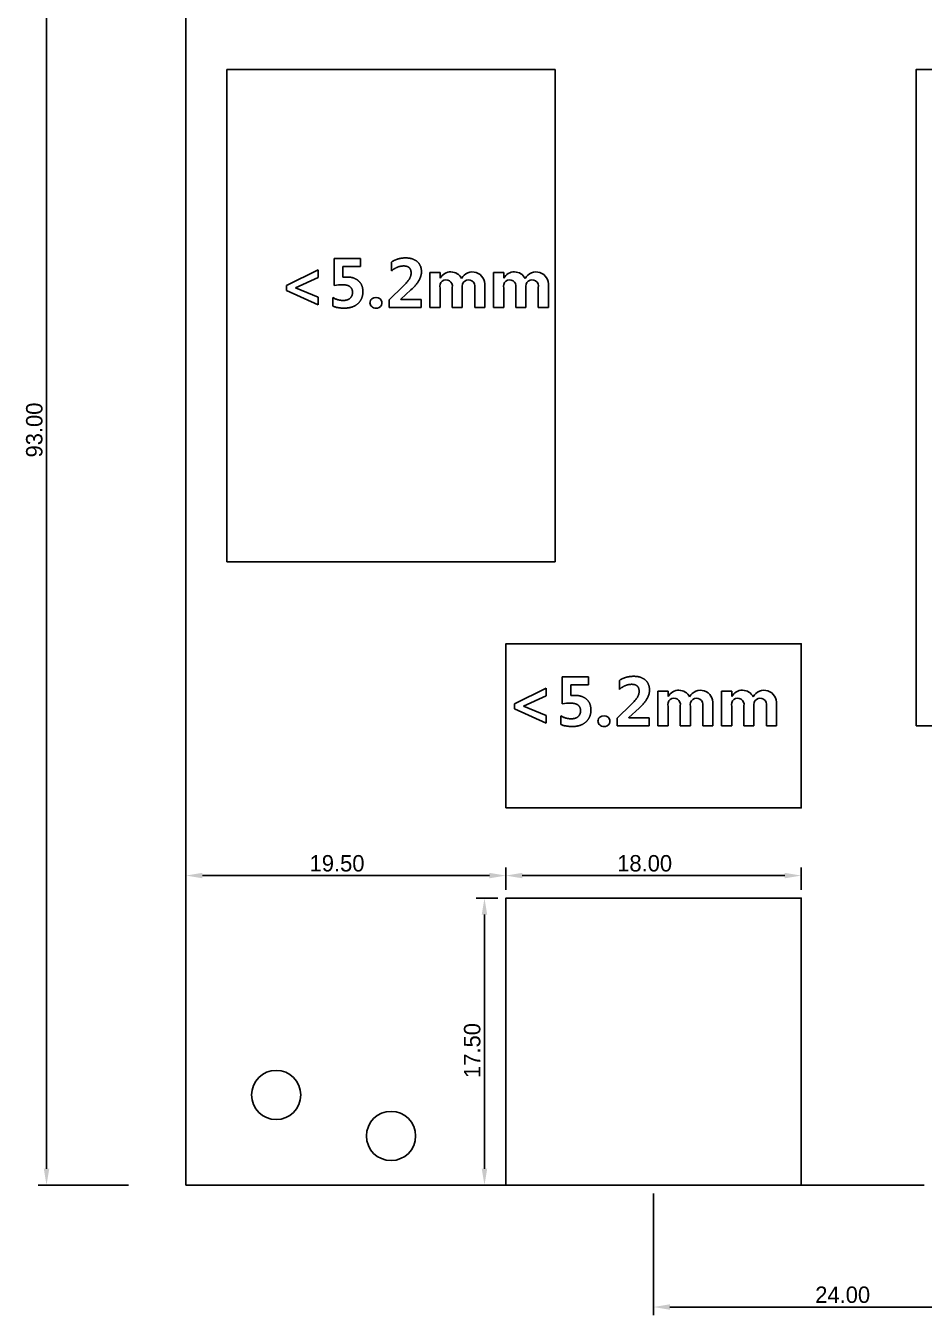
# Model space of a CAD drawing. Extents: x 157 to 316, y 0 to 233.
# Drawn here: x 175.6 to 230.4, y 19.6 to 98.2 of the extents above; entities that cross this region are included whole.
import ezdxf

# ---------------------------------------------------------------- set-up
doc = ezdxf.new("R2010")
doc.units = 0
doc.layers.get('DEFPOINTS').update_dxf_attribs({"linetype": 'CONTINUOUS'})
doc.layers.add('MAKE2D$可见线$普通线', color=7, linetype='CONTINUOUS')
doc.layers.add('MAKE2D$注解', color=7, linetype='CONTINUOUS')
doc.styles.add('默认值', font='txt')
doc.dimstyles.new('默认值', dxfattribs={"dimtxt": 1, "dimasz": 1, "dimexe": 0.5, "dimexo": 0.5, "dimgap": 0.25, "dimtad": 1, "dimtoh": 1, "dimzin": 1, "dimcen": 0.5, "dimazin": 3, "dimtfac": 1, "dimtix": 1, "dimtmove": 0, "dimatfit": 3})

# ---------------------------------------------------------------- blocks, each defined once
blk = doc.blocks.new('*D11')
at = {"layer": 'DEFPOINTS', "color": 0}
for p in [(176.894, 120.5), (176.894, 120.5), (182.394, 27.5)]:
    blk.add_point(p, dxfattribs=at)
at = {"layer": 'MAKE2D$注解', "color": 0}
for p, q in [((176.394, 120.5), (176.394, 120.5)), ((176.894, 28.5), (176.894, 119.5)), ((181.894, 27.5), (176.394, 27.5))]:
    blk.add_line(p, q, dxfattribs=at)
for points in [[(177.061, 119.5), (176.728, 119.5), (176.894, 120.5)], [(176.728, 28.5), (177.061, 28.5), (176.894, 27.5)]]:
    blk.add_solid(points, dxfattribs=at)
at = {"layer": 'MAKE2D$注解', "color": 0, "linetype": 'CONTINUOUS', "style": '默认值'}
blk.add_text('93.00', height=1, rotation=90, dxfattribs=at).set_placement((176.644, 71.857))
blk = doc.blocks.new('*D13')
at = {"layer": 'DEFPOINTS', "color": 0}
for p in [(213.894, 27.5), (213.894, 20.075), (237.894, 20.075)]:
    blk.add_point(p, dxfattribs=at)
at = {"layer": 'MAKE2D$注解', "color": 0}
for p, q in [((213.894, 27), (213.894, 19.575)), ((237.894, 20.575), (237.894, 20.575)), ((236.894, 20.075), (214.894, 20.075))]:
    blk.add_line(p, q, dxfattribs=at)
for points in [[(214.894, 20.242), (214.894, 19.909), (213.894, 20.075)], [(236.894, 19.909), (236.894, 20.242), (237.894, 20.075)]]:
    blk.add_solid(points, dxfattribs=at)
at = {"layer": 'MAKE2D$注解', "color": 0, "linetype": 'CONTINUOUS', "style": '默认值'}
blk.add_text('24.00', height=1, dxfattribs=at).set_placement((223.751, 20.325))
blk = doc.blocks.new('*D24')
at = {"layer": 'DEFPOINTS', "color": 0}
for p in [(204.894, 45), (203.589, 27.5), (204.894, 27.5)]:
    blk.add_point(p, dxfattribs=at)
at = {"layer": 'MAKE2D$注解', "color": 0}
for p, q in [((204.394, 45), (203.089, 45)), ((203.589, 44), (203.589, 28.5)), ((204.394, 27.5), (203.089, 27.5))]:
    blk.add_line(p, q, dxfattribs=at)
for points in [[(203.756, 44), (203.422, 44), (203.589, 45)], [(203.422, 28.5), (203.756, 28.5), (203.589, 27.5)]]:
    blk.add_solid(points, dxfattribs=at)
at = {"layer": 'MAKE2D$注解', "color": 0, "linetype": 'CONTINUOUS', "style": '默认值'}
blk.add_text('17.50', height=1, rotation=90, dxfattribs=at).set_placement((203.339, 34.036))
blk = doc.blocks.new('*D25')
at = {"layer": 'DEFPOINTS', "color": 0}
for p in [(222.894, 46.373), (204.894, 45), (222.894, 45)]:
    blk.add_point(p, dxfattribs=at)
at = {"layer": 'MAKE2D$注解', "color": 0}
for p, q in [((204.894, 45.5), (204.894, 46.873)), ((205.894, 46.373), (221.894, 46.373)), ((222.894, 45.5), (222.894, 46.873))]:
    blk.add_line(p, q, dxfattribs=at)
for points in [[(205.894, 46.54), (205.894, 46.207), (204.894, 46.373)], [(221.894, 46.207), (221.894, 46.54), (222.894, 46.373)]]:
    blk.add_solid(points, dxfattribs=at)
at = {"layer": 'MAKE2D$注解', "color": 0, "linetype": 'CONTINUOUS', "style": '默认值'}
blk.add_text('18.00', height=1, dxfattribs=at).set_placement((211.68, 46.623))
blk = doc.blocks.new('*D26')
at = {"layer": 'DEFPOINTS', "color": 0}
for p in [(185.394, 46.373), (185.394, 45), (204.894, 45)]:
    blk.add_point(p, dxfattribs=at)
at = {"layer": 'MAKE2D$注解', "color": 0}
for p, q in [((185.394, 45.5), (185.394, 46.873)), ((203.894, 46.373), (186.394, 46.373)), ((204.894, 45.5), (204.894, 46.873))]:
    blk.add_line(p, q, dxfattribs=at)
for points in [[(186.394, 46.54), (186.394, 46.207), (185.394, 46.373)], [(203.894, 46.207), (203.894, 46.54), (204.894, 46.373)]]:
    blk.add_solid(points, dxfattribs=at)
at = {"layer": 'MAKE2D$注解', "color": 0, "linetype": 'CONTINUOUS', "style": '默认值'}
blk.add_text('19.50', height=1, dxfattribs=at).set_placement((192.93, 46.623))

msp = doc.modelspace()

# ---------------------------------------------------------------- linework, layer by layer
at = {"layer": 'MAKE2D$可见线$普通线'}
for p, q in [((185.394, 27.5), (185.394, 213.5)), ((194.423, 83.98), (196.035, 83.98)), ((194.423, 82.342), (194.423, 83.98)), ((194.953, 83.49), (194.953, 82.852)), ((196.035, 83.49), (194.953, 83.49)), ((196.035, 83.98), (196.035, 83.49)), ((197.913, 83.224), (197.913, 83.77)), ((191.525, 82.347), (193.443, 83.291)), ((193.443, 82.821), (192.076, 82.204)), ((193.443, 83.291), (193.443, 82.821)), ((200.26, 83.122), (200.883, 83.122)), ((200.26, 81), (200.26, 83.122)), ((200.883, 83.122), (200.883, 82.786)), ((200.883, 82.786), (200.89, 82.786)), ((204.137, 83.122), (204.76, 83.122)), ((204.137, 81), (204.137, 83.122)), ((204.76, 83.122), (204.76, 82.786)), ((204.76, 82.786), (204.768, 82.786)), ((191.525, 82.041), (191.525, 82.347)), ((193.443, 81.158), (191.525, 82.041)), ((192.076, 82.204), (192.076, 82.192)), ((192.076, 82.192), (193.443, 81.628)), ((193.443, 81.628), (193.443, 81.158)), ((194.341, 81.085), (194.341, 81.612)), ((197.77, 81), (197.77, 81.461)), ((199.729, 81), (197.77, 81)), ((198.484, 81.502), (198.484, 81.49)), ((198.484, 81.49), (199.729, 81.49)), ((199.729, 81.49), (199.729, 81)), ((200.892, 81), (200.26, 81)), ((202.239, 81), (201.627, 81)), ((203.606, 81), (202.994, 81)), ((204.77, 81), (204.137, 81)), ((206.117, 81), (205.504, 81)), ((207.484, 81), (206.872, 81)), ((208.323, 58.48), (209.935, 58.48)), ((208.323, 56.842), (208.323, 58.48)), ((209.935, 58.48), (209.935, 57.99)), ((211.813, 57.724), (211.813, 58.27)), ((205.425, 56.847), (207.343, 57.791)), ((207.343, 57.791), (207.343, 57.321)), ((208.853, 57.99), (208.853, 57.352)), ((209.935, 57.99), (208.853, 57.99)), ((214.16, 57.622), (214.783, 57.622)), ((214.16, 55.5), (214.16, 57.622)), ((214.783, 57.622), (214.783, 57.286)), ((218.037, 57.622), (218.66, 57.622)), ((218.037, 55.5), (218.037, 57.622)), ((218.66, 57.622), (218.66, 57.286)), ((205.425, 56.541), (205.425, 56.847)), ((207.343, 57.321), (205.976, 56.704)), ((205.976, 56.704), (205.976, 56.692)), ((205.976, 56.692), (207.343, 56.128)), ((214.783, 57.286), (214.79, 57.286)), ((218.66, 57.286), (218.668, 57.286)), ((207.343, 55.658), (205.425, 56.541)), ((207.343, 56.128), (207.343, 55.658)), ((208.241, 55.585), (208.241, 56.112)), ((211.67, 55.5), (211.67, 55.961)), ((212.384, 56.002), (212.384, 55.99)), ((212.384, 55.99), (213.629, 55.99)), ((213.629, 55.99), (213.629, 55.5)), ((213.629, 55.5), (211.67, 55.5)), ((214.792, 55.5), (214.16, 55.5)), ((216.139, 55.5), (215.527, 55.5)), ((217.506, 55.5), (216.894, 55.5)), ((218.67, 55.5), (218.037, 55.5)), ((220.017, 55.5), (219.404, 55.5)), ((221.384, 55.5), (220.772, 55.5)), ((204.894, 27.5), (185.394, 27.5)), ((230.394, 27.5), (222.894, 27.5))]:
    msp.add_line(p, q, dxfattribs=at)
for points in [[(187.894, 65.5), (207.894, 65.5), (207.894, 95.5), (187.894, 95.5)], [(229.894, 55.5), (259.894, 55.5), (259.894, 95.5), (229.894, 95.5)], [(204.894, 50.5), (222.894, 50.5), (222.894, 60.5), (204.894, 60.5)], [(204.894, 27.5), (222.894, 27.5), (222.894, 45), (204.894, 45)]]:
    msp.add_lwpolyline(points, close=True, dxfattribs=at)
for points in [[(197.77, 81.461), (198.63, 82.296), (198.695, 82.359), (198.755, 82.421), (198.81, 82.479), (198.86, 82.535), (198.904, 82.589), (198.925, 82.614), (198.944, 82.639), (198.962, 82.664), (198.979, 82.688), (198.994, 82.711), (199.008, 82.733), (199.022, 82.755), (199.034, 82.778), (199.045, 82.8), (199.056, 82.822), (199.065, 82.845), (199.074, 82.868), (199.082, 82.891), (199.086, 82.902), (199.09, 82.914), (199.093, 82.925), (199.096, 82.937), (199.099, 82.948), (199.101, 82.96), (199.104, 82.971), (199.106, 82.983), (199.108, 82.995), (199.11, 83.006), (199.111, 83.018), (199.113, 83.03), (199.114, 83.042), (199.115, 83.053), (199.116, 83.065), (199.116, 83.077), (199.117, 83.089), (199.117, 83.101), (199.116, 83.127), (199.116, 83.14), (199.115, 83.153), (199.114, 83.165), (199.113, 83.178), (199.111, 83.19), (199.109, 83.202), (199.108, 83.213), (199.105, 83.225), (199.103, 83.236), (199.101, 83.247), (199.098, 83.258), (199.095, 83.268), (199.091, 83.279), (199.088, 83.289), (199.084, 83.299), (199.08, 83.309), (199.076, 83.318), (199.072, 83.327), (199.067, 83.337), (199.062, 83.345), (199.057, 83.354), (199.052, 83.363), (199.047, 83.371), (199.041, 83.379), (199.035, 83.387), (199.029, 83.395), (199.022, 83.402), (199.016, 83.409), (199.009, 83.416), (199.002, 83.423), (198.995, 83.43), (198.987, 83.436), (198.979, 83.442), (198.971, 83.448), (198.963, 83.454), (198.955, 83.46), (198.946, 83.465), (198.937, 83.47), (198.928, 83.475), (198.919, 83.48), (198.91, 83.484), (198.9, 83.489), (198.89, 83.493), (198.88, 83.497), (198.869, 83.5), (198.859, 83.504), (198.848, 83.507), (198.837, 83.51), (198.825, 83.513), (198.814, 83.516), (198.802, 83.518), (198.79, 83.52), (198.778, 83.522), (198.765, 83.524), (198.753, 83.525), (198.74, 83.527), (198.713, 83.529), (198.686, 83.53), (198.658, 83.531), (198.634, 83.53), (198.61, 83.529), (198.586, 83.528), (198.562, 83.526), (198.538, 83.523), (198.514, 83.52), (198.49, 83.516), (198.467, 83.511), (198.443, 83.506), (198.42, 83.501), (198.396, 83.494), (198.372, 83.488), (198.349, 83.48), (198.326, 83.472), (198.302, 83.463), (198.279, 83.454), (198.256, 83.444), (198.232, 83.434), (198.209, 83.423), (198.186, 83.411), (198.163, 83.399), (198.14, 83.386), (198.117, 83.372), (198.094, 83.358), (198.071, 83.344), (198.048, 83.329), (198.026, 83.313), (198.003, 83.296), (197.98, 83.279), (197.958, 83.262), (197.913, 83.224)], [(197.913, 83.77), (197.937, 83.785), (197.961, 83.8), (197.986, 83.815), (198.011, 83.829), (198.036, 83.842), (198.061, 83.855), (198.086, 83.867), (198.112, 83.879), (198.138, 83.891), (198.164, 83.902), (198.19, 83.912), (198.216, 83.923), (198.243, 83.932), (198.27, 83.941), (198.297, 83.95), (198.324, 83.958), (198.351, 83.965), (198.379, 83.972), (198.407, 83.979), (198.435, 83.985), (198.463, 83.991), (198.492, 83.996), (198.52, 84.001), (198.549, 84.005), (198.607, 84.012), (198.667, 84.016), (198.726, 84.019), (198.787, 84.02), (198.842, 84.02), (198.895, 84.017), (198.921, 84.015), (198.947, 84.013), (198.972, 84.01), (198.997, 84.006), (199.022, 84.003), (199.046, 83.998), (199.07, 83.994), (199.094, 83.989), (199.117, 83.983), (199.14, 83.977), (199.162, 83.971), (199.185, 83.964), (199.206, 83.957), (199.228, 83.949), (199.249, 83.941), (199.27, 83.933), (199.29, 83.924), (199.31, 83.914), (199.329, 83.904), (199.349, 83.894), (199.368, 83.883), (199.386, 83.872), (199.404, 83.86), (199.422, 83.848), (199.44, 83.836), (199.457, 83.823), (199.474, 83.81), (199.49, 83.796), (199.506, 83.782), (199.521, 83.767), (199.536, 83.752), (199.551, 83.737), (199.565, 83.721), (199.578, 83.705), (199.591, 83.689), (199.603, 83.673), (199.615, 83.656), (199.627, 83.638), (199.638, 83.621), (199.648, 83.603), (199.658, 83.585), (199.667, 83.566), (199.676, 83.547), (199.684, 83.528), (199.692, 83.508), (199.7, 83.488), (199.707, 83.468), (199.713, 83.447), (199.719, 83.427), (199.724, 83.405), (199.729, 83.384), (199.733, 83.362), (199.737, 83.339), (199.74, 83.317), (199.743, 83.294), (199.745, 83.27), (199.747, 83.247), (199.748, 83.223), (199.749, 83.198), (199.749, 83.174), (199.749, 83.157), (199.749, 83.141), (199.748, 83.125), (199.747, 83.108), (199.745, 83.092), (199.744, 83.075), (199.742, 83.058), (199.739, 83.042), (199.737, 83.025), (199.734, 83.009), (199.73, 82.992), (199.727, 82.975), (199.719, 82.942), (199.709, 82.908), (199.699, 82.875), (199.687, 82.841), (199.674, 82.807), (199.659, 82.773), (199.644, 82.739), (199.627, 82.705), (199.609, 82.671), (199.589, 82.637), (199.569, 82.602), (199.547, 82.568), (199.524, 82.533), (199.5, 82.499), (199.474, 82.464), (199.447, 82.429), (199.419, 82.394), (199.39, 82.359), (199.359, 82.324), (199.327, 82.288), (199.26, 82.217), (199.187, 82.146), (199.11, 82.075), (198.484, 81.502)], [(194.953, 82.852), (195.077, 82.856), (195.201, 82.857), (195.256, 82.856), (195.283, 82.855), (195.31, 82.853), (195.336, 82.851), (195.362, 82.849), (195.388, 82.846), (195.413, 82.842), (195.438, 82.838), (195.463, 82.834), (195.487, 82.829), (195.511, 82.824), (195.534, 82.818), (195.557, 82.812), (195.58, 82.805), (195.603, 82.798), (195.625, 82.79), (195.646, 82.782), (195.668, 82.773), (195.689, 82.764), (195.709, 82.755), (195.73, 82.745), (195.75, 82.734), (195.769, 82.724), (195.788, 82.712), (195.807, 82.7), (195.826, 82.688), (195.844, 82.675), (195.862, 82.662), (195.879, 82.648), (195.896, 82.634), (195.913, 82.62), (195.929, 82.605), (195.945, 82.589), (195.96, 82.573), (195.975, 82.557), (195.989, 82.541), (196.003, 82.524), (196.016, 82.507), (196.029, 82.49), (196.041, 82.472), (196.053, 82.454), (196.064, 82.435), (196.074, 82.417), (196.085, 82.398), (196.094, 82.378), (196.103, 82.358), (196.112, 82.338), (196.12, 82.317), (196.127, 82.297), (196.134, 82.275), (196.141, 82.254), (196.147, 82.232), (196.152, 82.21), (196.157, 82.187), (196.161, 82.164), (196.165, 82.141), (196.169, 82.117), (196.171, 82.093), (196.174, 82.069), (196.176, 82.044), (196.177, 82.019), (196.178, 81.994), (196.178, 81.968), (196.178, 81.94), (196.177, 81.911), (196.175, 81.883), (196.173, 81.856), (196.17, 81.828), (196.167, 81.801), (196.163, 81.775), (196.159, 81.749), (196.153, 81.723), (196.148, 81.697), (196.141, 81.672), (196.134, 81.648), (196.127, 81.623), (196.119, 81.599), (196.11, 81.576), (196.101, 81.553), (196.091, 81.53), (196.08, 81.507), (196.069, 81.485), (196.057, 81.464), (196.045, 81.442), (196.032, 81.421), (196.018, 81.401), (196.004, 81.381), (195.989, 81.361), (195.974, 81.341), (195.958, 81.322), (195.942, 81.303), (195.924, 81.285), (195.907, 81.267), (195.888, 81.249), (195.869, 81.232), (195.85, 81.215), (195.83, 81.199), (195.81, 81.183), (195.789, 81.168), (195.768, 81.154), (195.746, 81.139), (195.724, 81.126), (195.702, 81.113), (195.679, 81.1), (195.656, 81.088), (195.633, 81.077), (195.609, 81.066), (195.585, 81.055), (195.56, 81.046), (195.535, 81.036), (195.51, 81.027), (195.484, 81.019), (195.458, 81.011), (195.431, 81.004), (195.404, 80.998), (195.376, 80.991), (195.349, 80.986), (195.32, 80.981), (195.292, 80.976), (195.263, 80.972), (195.233, 80.969), (195.203, 80.966), (195.173, 80.963), (195.143, 80.962), (195.112, 80.96), (195.048, 80.959), (194.995, 80.96), (194.944, 80.961), (194.893, 80.964), (194.844, 80.967), (194.795, 80.971), (194.748, 80.977), (194.702, 80.983), (194.657, 80.991), (194.614, 80.999), (194.571, 81.008), (194.53, 81.019), (194.49, 81.03), (194.451, 81.042), (194.413, 81.056), (194.377, 81.07), (194.359, 81.077), (194.341, 81.085)], [(194.341, 81.612), (194.38, 81.59), (194.418, 81.569), (194.457, 81.55), (194.496, 81.532), (194.535, 81.515), (194.575, 81.5), (194.615, 81.487), (194.655, 81.474), (194.695, 81.464), (194.715, 81.459), (194.735, 81.454), (194.755, 81.45), (194.775, 81.447), (194.796, 81.443), (194.816, 81.44), (194.837, 81.437), (194.857, 81.435), (194.878, 81.433), (194.898, 81.431), (194.94, 81.429), (194.981, 81.429), (195.013, 81.429), (195.044, 81.431), (195.06, 81.432), (195.075, 81.433), (195.089, 81.435), (195.104, 81.437), (195.119, 81.439), (195.133, 81.441), (195.147, 81.444), (195.161, 81.447), (195.174, 81.45), (195.188, 81.454), (195.201, 81.457), (195.214, 81.461), (195.226, 81.466), (195.239, 81.47), (195.251, 81.475), (195.263, 81.48), (195.275, 81.485), (195.287, 81.49), (195.299, 81.496), (195.31, 81.502), (195.321, 81.508), (195.332, 81.515), (195.343, 81.522), (195.353, 81.529), (195.363, 81.536), (195.373, 81.544), (195.383, 81.551), (195.393, 81.559), (195.402, 81.568), (195.411, 81.576), (195.42, 81.585), (195.429, 81.594), (195.437, 81.603), (195.445, 81.612), (195.452, 81.621), (195.459, 81.631), (195.466, 81.641), (195.473, 81.651), (195.48, 81.661), (195.486, 81.671), (195.491, 81.682), (195.497, 81.693), (195.502, 81.704), (195.507, 81.715), (195.512, 81.726), (195.516, 81.738), (195.52, 81.749), (195.524, 81.761), (195.527, 81.773), (195.53, 81.786), (195.533, 81.798), (195.536, 81.811), (195.538, 81.824), (195.54, 81.837), (195.542, 81.85), (195.543, 81.863), (195.544, 81.877), (195.545, 81.891), (195.545, 81.905), (195.545, 81.919), (195.545, 81.934), (195.545, 81.948), (195.544, 81.962), (195.543, 81.976), (195.541, 81.989), (195.54, 82.003), (195.538, 82.016), (195.535, 82.029), (195.533, 82.042), (195.53, 82.054), (195.526, 82.066), (195.523, 82.078), (195.519, 82.09), (195.515, 82.102), (195.51, 82.113), (195.505, 82.124), (195.5, 82.135), (195.495, 82.146), (195.489, 82.156), (195.483, 82.166), (195.477, 82.176), (195.47, 82.186), (195.463, 82.195), (195.456, 82.205), (195.448, 82.214), (195.44, 82.223), (195.432, 82.231), (195.423, 82.239), (195.414, 82.248), (195.405, 82.255), (195.396, 82.263), (195.386, 82.271), (195.376, 82.278), (195.366, 82.285), (195.355, 82.292), (195.344, 82.298), (195.332, 82.304), (195.321, 82.31), (195.309, 82.316), (195.296, 82.322), (195.284, 82.327), (195.271, 82.332), (195.258, 82.337), (195.244, 82.342), (195.23, 82.346), (195.216, 82.351), (195.202, 82.355), (195.187, 82.358), (195.172, 82.362), (195.157, 82.365), (195.141, 82.368), (195.125, 82.371), (195.092, 82.376), (195.058, 82.38), (195.022, 82.384), (194.986, 82.386), (194.948, 82.387), (194.908, 82.388), (194.859, 82.387), (194.806, 82.385), (194.75, 82.381), (194.691, 82.376), (194.564, 82.362), (194.423, 82.342)], [(211.813, 58.27), (211.837, 58.285), (211.861, 58.3), (211.886, 58.315), (211.911, 58.329), (211.936, 58.342), (211.961, 58.355), (211.986, 58.367), (212.012, 58.379), (212.038, 58.391), (212.064, 58.402), (212.09, 58.412), (212.116, 58.423), (212.143, 58.432), (212.17, 58.441), (212.197, 58.45), (212.224, 58.458), (212.251, 58.465), (212.279, 58.472), (212.307, 58.479), (212.335, 58.485), (212.363, 58.491), (212.392, 58.496), (212.42, 58.501), (212.449, 58.505), (212.507, 58.512), (212.567, 58.516), (212.626, 58.519), (212.687, 58.52), (212.742, 58.52), (212.795, 58.517), (212.821, 58.515), (212.847, 58.513), (212.872, 58.51), (212.897, 58.506), (212.922, 58.503), (212.946, 58.498), (212.97, 58.494), (212.994, 58.489), (213.017, 58.483), (213.04, 58.477), (213.062, 58.471), (213.085, 58.464), (213.106, 58.457), (213.128, 58.449), (213.149, 58.441), (213.17, 58.433), (213.19, 58.424), (213.21, 58.414), (213.229, 58.404), (213.249, 58.394), (213.268, 58.383), (213.286, 58.372), (213.304, 58.36), (213.322, 58.348), (213.34, 58.336), (213.357, 58.323), (213.374, 58.31), (213.39, 58.296), (213.406, 58.282), (213.421, 58.267), (213.436, 58.252), (213.451, 58.237), (213.465, 58.221), (213.478, 58.205), (213.491, 58.189), (213.503, 58.173), (213.515, 58.156), (213.527, 58.138), (213.538, 58.121), (213.548, 58.103), (213.558, 58.085), (213.567, 58.066), (213.576, 58.047), (213.584, 58.028), (213.592, 58.008), (213.6, 57.988), (213.607, 57.968), (213.613, 57.947), (213.619, 57.927), (213.624, 57.905), (213.629, 57.884), (213.633, 57.862), (213.637, 57.839), (213.64, 57.817), (213.643, 57.794), (213.645, 57.77), (213.647, 57.747), (213.648, 57.723), (213.649, 57.698), (213.649, 57.674), (213.649, 57.657), (213.649, 57.641), (213.648, 57.625), (213.647, 57.608), (213.645, 57.592), (213.644, 57.575), (213.642, 57.558), (213.639, 57.542), (213.637, 57.525), (213.634, 57.509), (213.63, 57.492), (213.627, 57.475), (213.619, 57.442), (213.609, 57.408), (213.599, 57.375), (213.587, 57.341), (213.574, 57.307), (213.559, 57.273), (213.544, 57.239), (213.527, 57.205), (213.509, 57.171), (213.489, 57.137), (213.469, 57.102), (213.447, 57.068), (213.424, 57.033), (213.4, 56.999), (213.374, 56.964), (213.347, 56.929), (213.319, 56.894), (213.29, 56.859), (213.259, 56.824), (213.227, 56.788), (213.16, 56.717), (213.087, 56.646), (213.01, 56.575), (212.384, 56.002)], [(211.67, 55.961), (212.53, 56.796), (212.595, 56.859), (212.655, 56.921), (212.71, 56.979), (212.76, 57.035), (212.804, 57.089), (212.825, 57.114), (212.844, 57.139), (212.862, 57.164), (212.879, 57.188), (212.894, 57.211), (212.908, 57.233), (212.922, 57.255), (212.934, 57.278), (212.945, 57.3), (212.956, 57.322), (212.965, 57.345), (212.974, 57.368), (212.982, 57.391), (212.986, 57.402), (212.99, 57.414), (212.993, 57.425), (212.996, 57.437), (212.999, 57.448), (213.001, 57.46), (213.004, 57.471), (213.006, 57.483), (213.008, 57.495), (213.01, 57.506), (213.011, 57.518), (213.013, 57.53), (213.014, 57.542), (213.015, 57.553), (213.016, 57.565), (213.016, 57.577), (213.017, 57.589), (213.017, 57.601), (213.016, 57.627), (213.016, 57.64), (213.015, 57.653), (213.014, 57.665), (213.013, 57.678), (213.011, 57.69), (213.009, 57.702), (213.008, 57.713), (213.005, 57.725), (213.003, 57.736), (213.001, 57.747), (212.998, 57.758), (212.995, 57.768), (212.991, 57.779), (212.988, 57.789), (212.984, 57.799), (212.98, 57.809), (212.976, 57.818), (212.972, 57.827), (212.967, 57.837), (212.962, 57.845), (212.957, 57.854), (212.952, 57.863), (212.947, 57.871), (212.941, 57.879), (212.935, 57.887), (212.929, 57.895), (212.922, 57.902), (212.916, 57.909), (212.909, 57.916), (212.902, 57.923), (212.895, 57.93), (212.887, 57.936), (212.879, 57.942), (212.871, 57.948), (212.863, 57.954), (212.855, 57.96), (212.846, 57.965), (212.837, 57.97), (212.828, 57.975), (212.819, 57.98), (212.81, 57.984), (212.8, 57.989), (212.79, 57.993), (212.78, 57.997), (212.769, 58), (212.759, 58.004), (212.748, 58.007), (212.737, 58.01), (212.725, 58.013), (212.714, 58.016), (212.702, 58.018), (212.69, 58.02), (212.678, 58.022), (212.665, 58.024), (212.653, 58.025), (212.64, 58.027), (212.613, 58.029), (212.586, 58.03), (212.558, 58.031), (212.534, 58.03), (212.51, 58.029), (212.486, 58.028), (212.462, 58.026), (212.438, 58.023), (212.414, 58.02), (212.39, 58.016), (212.367, 58.011), (212.343, 58.006), (212.32, 58.001), (212.296, 57.994), (212.272, 57.988), (212.249, 57.98), (212.226, 57.972), (212.202, 57.963), (212.179, 57.954), (212.156, 57.944), (212.132, 57.934), (212.109, 57.923), (212.086, 57.911), (212.063, 57.899), (212.04, 57.886), (212.017, 57.872), (211.994, 57.858), (211.971, 57.844), (211.948, 57.829), (211.926, 57.813), (211.903, 57.796), (211.88, 57.779), (211.858, 57.762), (211.813, 57.724)], [(208.853, 57.352), (208.977, 57.356), (209.101, 57.357), (209.156, 57.356), (209.183, 57.355), (209.21, 57.353), (209.236, 57.351), (209.262, 57.349), (209.288, 57.346), (209.313, 57.342), (209.338, 57.338), (209.363, 57.334), (209.387, 57.329), (209.411, 57.324), (209.434, 57.318), (209.457, 57.312), (209.48, 57.305), (209.503, 57.298), (209.525, 57.29), (209.546, 57.282), (209.568, 57.273), (209.589, 57.264), (209.609, 57.255), (209.63, 57.245), (209.65, 57.234), (209.669, 57.224), (209.688, 57.212), (209.707, 57.2), (209.726, 57.188), (209.744, 57.175), (209.762, 57.162), (209.779, 57.148), (209.796, 57.134), (209.813, 57.12), (209.829, 57.105), (209.845, 57.089), (209.86, 57.073), (209.875, 57.057), (209.889, 57.041), (209.903, 57.024), (209.916, 57.007), (209.929, 56.99), (209.941, 56.972), (209.953, 56.954), (209.964, 56.935), (209.974, 56.917), (209.985, 56.898), (209.994, 56.878), (210.003, 56.858), (210.012, 56.838), (210.02, 56.817), (210.027, 56.797), (210.034, 56.775), (210.041, 56.754), (210.047, 56.732), (210.052, 56.71), (210.057, 56.687), (210.061, 56.664), (210.065, 56.641), (210.069, 56.617), (210.071, 56.593), (210.074, 56.569), (210.076, 56.544), (210.077, 56.519), (210.078, 56.494), (210.078, 56.468), (210.078, 56.44), (210.077, 56.411), (210.075, 56.383), (210.073, 56.356), (210.07, 56.328), (210.067, 56.301), (210.063, 56.275), (210.059, 56.249), (210.053, 56.223), (210.048, 56.197), (210.041, 56.172), (210.034, 56.148), (210.027, 56.123), (210.019, 56.099), (210.01, 56.076), (210.001, 56.053), (209.991, 56.03), (209.98, 56.007), (209.969, 55.985), (209.957, 55.964), (209.945, 55.942), (209.932, 55.921), (209.918, 55.901), (209.904, 55.881), (209.889, 55.861), (209.874, 55.841), (209.858, 55.822), (209.842, 55.803), (209.824, 55.785), (209.807, 55.767), (209.788, 55.749), (209.769, 55.732), (209.75, 55.715), (209.73, 55.699), (209.71, 55.683), (209.689, 55.668), (209.668, 55.654), (209.646, 55.639), (209.624, 55.626), (209.602, 55.613), (209.579, 55.6), (209.556, 55.588), (209.533, 55.577), (209.509, 55.566), (209.485, 55.555), (209.46, 55.546), (209.435, 55.536), (209.41, 55.527), (209.384, 55.519), (209.358, 55.511), (209.331, 55.504), (209.304, 55.498), (209.276, 55.491), (209.249, 55.486), (209.22, 55.481), (209.192, 55.476), (209.163, 55.472), (209.133, 55.469), (209.103, 55.466), (209.073, 55.463), (209.043, 55.462), (209.012, 55.46), (208.948, 55.459), (208.895, 55.46), (208.844, 55.461), (208.793, 55.464), (208.744, 55.467), (208.695, 55.471), (208.648, 55.477), (208.602, 55.483), (208.557, 55.491), (208.514, 55.499), (208.471, 55.508), (208.43, 55.519), (208.39, 55.53), (208.351, 55.542), (208.313, 55.556), (208.277, 55.57), (208.259, 55.577), (208.241, 55.585)], [(208.241, 56.112), (208.28, 56.09), (208.318, 56.069), (208.357, 56.05), (208.396, 56.032), (208.435, 56.015), (208.475, 56), (208.515, 55.987), (208.555, 55.974), (208.595, 55.964), (208.615, 55.959), (208.635, 55.954), (208.655, 55.95), (208.675, 55.947), (208.696, 55.943), (208.716, 55.94), (208.737, 55.937), (208.757, 55.935), (208.778, 55.933), (208.798, 55.931), (208.84, 55.929), (208.881, 55.929), (208.913, 55.929), (208.944, 55.931), (208.96, 55.932), (208.975, 55.933), (208.989, 55.935), (209.004, 55.937), (209.019, 55.939), (209.033, 55.941), (209.047, 55.944), (209.061, 55.947), (209.074, 55.95), (209.088, 55.954), (209.101, 55.957), (209.114, 55.961), (209.126, 55.966), (209.139, 55.97), (209.151, 55.975), (209.163, 55.98), (209.175, 55.985), (209.187, 55.99), (209.199, 55.996), (209.21, 56.002), (209.221, 56.008), (209.232, 56.015), (209.243, 56.022), (209.253, 56.029), (209.263, 56.036), (209.273, 56.044), (209.283, 56.051), (209.293, 56.059), (209.302, 56.068), (209.311, 56.076), (209.32, 56.085), (209.329, 56.094), (209.337, 56.103), (209.345, 56.112), (209.352, 56.121), (209.359, 56.131), (209.366, 56.141), (209.373, 56.151), (209.38, 56.161), (209.386, 56.171), (209.391, 56.182), (209.397, 56.193), (209.402, 56.204), (209.407, 56.215), (209.412, 56.226), (209.416, 56.238), (209.42, 56.249), (209.424, 56.261), (209.427, 56.273), (209.43, 56.286), (209.433, 56.298), (209.436, 56.311), (209.438, 56.324), (209.44, 56.337), (209.442, 56.35), (209.443, 56.363), (209.444, 56.377), (209.445, 56.391), (209.445, 56.405), (209.445, 56.419), (209.445, 56.434), (209.445, 56.448), (209.444, 56.462), (209.443, 56.476), (209.441, 56.489), (209.44, 56.503), (209.438, 56.516), (209.435, 56.529), (209.433, 56.542), (209.43, 56.554), (209.426, 56.566), (209.423, 56.578), (209.419, 56.59), (209.415, 56.602), (209.41, 56.613), (209.405, 56.624), (209.4, 56.635), (209.395, 56.646), (209.389, 56.656), (209.383, 56.666), (209.377, 56.676), (209.37, 56.686), (209.363, 56.695), (209.356, 56.705), (209.348, 56.714), (209.34, 56.723), (209.332, 56.731), (209.323, 56.739), (209.314, 56.748), (209.305, 56.755), (209.296, 56.763), (209.286, 56.771), (209.276, 56.778), (209.266, 56.785), (209.255, 56.792), (209.244, 56.798), (209.232, 56.804), (209.221, 56.81), (209.209, 56.816), (209.196, 56.822), (209.184, 56.827), (209.171, 56.832), (209.158, 56.837), (209.144, 56.842), (209.13, 56.846), (209.116, 56.851), (209.102, 56.855), (209.087, 56.858), (209.072, 56.862), (209.057, 56.865), (209.041, 56.868), (209.025, 56.871), (208.992, 56.876), (208.958, 56.88), (208.922, 56.884), (208.886, 56.886), (208.848, 56.887), (208.808, 56.888), (208.759, 56.887), (208.706, 56.885), (208.65, 56.881), (208.591, 56.876), (208.464, 56.862), (208.323, 56.842)]]:
    msp.add_lwpolyline(points, dxfattribs=at)
for points in [[(201.627, 81), (201.627, 82.223, 1.30919), (200.892, 82.181), (200.892, 81)], [(202.193, 82.769, -0.831966), (203.606, 82.312), (203.606, 81)], [(202.994, 81), (202.994, 82.208, 1.283968), (202.239, 82.187), (202.239, 81)], [(205.504, 81), (205.504, 82.223, 1.30919), (204.77, 82.181), (204.77, 81)], [(206.07, 82.769, -0.831966), (207.484, 82.312), (207.484, 81)], [(206.872, 81), (206.872, 82.208, 1.283968), (206.117, 82.187), (206.117, 81)], [(216.093, 57.269, -0.831966), (217.506, 56.812), (217.506, 55.5)], [(219.97, 57.269, -0.831966), (221.384, 56.812), (221.384, 55.5)], [(215.527, 55.5), (215.527, 56.723, 1.30919), (214.792, 56.681), (214.792, 55.5)], [(216.894, 55.5), (216.894, 56.708, 1.283968), (216.139, 56.687), (216.139, 55.5)], [(219.404, 55.5), (219.404, 56.723, 1.30919), (218.67, 56.681), (218.67, 55.5)], [(220.772, 55.5), (220.772, 56.708, 1.283968), (220.017, 56.687), (220.017, 55.5)]]:
    msp.add_lwpolyline(points, format="xyb", dxfattribs=at)
for points in [[(196.606, 81.287, -0.233838), (196.716, 81.521, -0.355225), (197.236, 81.519, -0.724572), (196.969, 80.959, -0.187872), (196.713, 81.052, -0.226755)], [(210.506, 55.787, -0.233838), (210.616, 56.021, -0.355225), (211.136, 56.019, -0.724572), (210.869, 55.459, -0.187872), (210.613, 55.552, -0.226755)]]:
    msp.add_lwpolyline(points, format="xyb", close=True, dxfattribs=at)
for centre in [(190.894, 33), (197.894, 30.5)]:
    msp.add_circle(centre, 1.5, dxfattribs=at)
for centre in [(201.537, 82.433), (205.414, 82.433), (215.437, 56.933), (219.314, 56.933)]:
    msp.add_arc(centre, 0.737, 27.10618, 151.37874, dxfattribs=at)

# ---------------------------------------------------------------- dimensions: what is measured, and where the dimension line sits
at = {"layer": 'MAKE2D$注解'}
for base, p1, p2, picture, middle in [((176.894, 120.5), (182.394, 27.5), (176.894, 120.5), '*D11', (176.144, 74)), ((203.589, 27.5), (204.894, 45), (204.894, 27.5), '*D24', (202.839, 36.25))]:
    dim = msp.add_linear_dim(base=base, p1=p1, p2=p2, angle=90, dimstyle='默认值', dxfattribs=at)
    dim.commit()
    dim.dimension.update_dxf_attribs({"geometry": picture, "text_midpoint": middle})
for base, p1, p2, picture, middle in [((185.394, 46.373), (204.894, 45), (185.394, 45), '*D26', (195.144, 47.123)), ((222.894, 46.373), (204.894, 45), (222.894, 45), '*D25', (213.894, 47.123)), ((213.894, 20.075), (237.894, 20.075), (213.894, 27.5), '*D13', (225.894, 20.825))]:
    dim = msp.add_linear_dim(base=base, p1=p1, p2=p2, dimstyle='默认值', dxfattribs=at)
    dim.commit()
    dim.dimension.update_dxf_attribs({"geometry": picture, "text_midpoint": middle})

doc.saveas('drawing.dxf')
